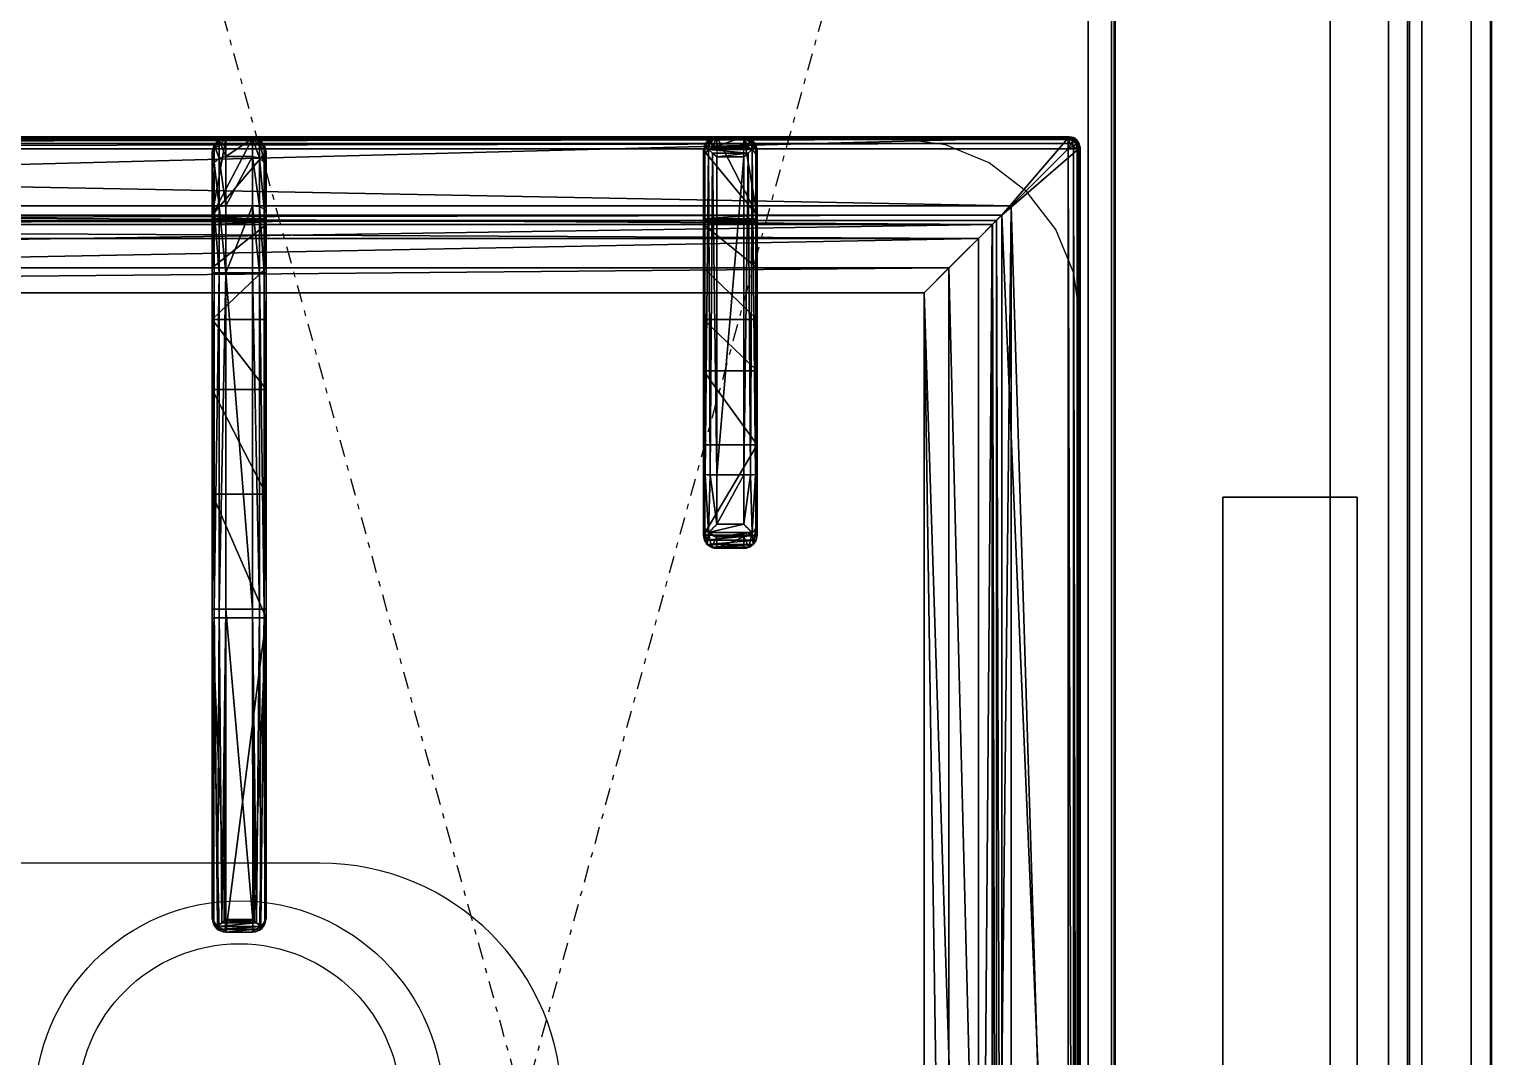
# Model space of a CAD drawing. Header units: millimetres. Extents: x 45 to 25350, y 77 to 5059.
# Drawn here: x 22195.82 to 22223, y 3880 to 3899.1 of the extents above; entities that cross this region are included whole.
import ezdxf

# ---------------------------------------------------------------- set-up
doc = ezdxf.new("R2010")
doc.units = ezdxf.units.MM
doc.header["$LTSCALE"] = 5
doc.linetypes.add('TRATTO-PUNTO', pattern=[1, 0.5, -0.25, 0, -0.25])
for name, color, linetype in [('200-EquipBlack-3d', 250, 'Continuous'), ('200-EquipBorder-2d', 9, 'Continuous'), ('200-EquipInternal-2d', 252, 'Continuous'), ('200-EquipSteel-3d', 9, 'Continuous')]:
    doc.layers.add(name, color=color, linetype=linetype)
doc.layers.add('200-InsPoint-3D', color=3, linetype='Continuous', plot=False)

# ---------------------------------------------------------------- blocks, each defined once
blk = doc.blocks.new('ELECTROLUX-MC7-BODY1200X250')
at = {"layer": '200-EquipSteel-3d'}
for points in [[(0, -655, 650), (0, -102, 650), (1200, -102, 650), (1200, -655, 650)], [(0, -655, 650), (1200, -655, 650), (1200, -655, 900), (0, -655, 900)]]:
    blk.add_3dface(points, dxfattribs=at)
blk = doc.blocks.new('ELECTROLUX-MC-BURNER6')
at = {"layer": '200-EquipInternal-2d'}
for radius in [38, 30]:
    blk.add_circle((0, 0), radius, dxfattribs=at)
blk = doc.blocks.new('ELECTROLUX-MC-CRUSCOTTO1200')
at = {"layer": '200-EquipBorder-2d'}
blk.add_line((0, -75), (1200, -75), dxfattribs=at)
at = {"layer": '200-EquipSteel-3d'}
for points in [[(0, -55.83, 654.41), (0, 0, 660.54), (1200, 0, 660.54), (1200, -55.83, 654.41)], [(0, 0, 660.54), (0, 0, 900), (1200, 0, 900), (1200, 0, 660.54)], [(0, 0, 900), (0, -62, 900), (1200, -62, 900), (1200, 0, 900)], [(0, -4.32, 810.26), (0, -59.37, 692.2), (1200, -59.37, 692.2), (1200, -4.32, 810.26)], [(0, -71.19, 877.81), (0, -4.82, 813.08), (1200, -4.82, 813.08), (1200, -71.19, 877.81)], [(0, -59.7, 690.72), (0, -59.7, 657.89), (1200, -59.7, 657.89), (1200, -59.7, 690.72)], [(0, -74.75, 884.46), (0, -71.19, 877.81), (1200, -71.19, 877.81), (1200, -74.75, 884.46)]]:
    blk.add_3dface(points, dxfattribs=at)
for points, invisible_edges in [([(0, -4.12, 811.75), (0, -4.1, 810.99), (1200, -4.1, 810.99), (1200, -4.12, 811.75)], 10), ([(0, -4.1, 810.99), (0, -4.32, 810.26), (1200, -4.32, 810.26), (1200, -4.1, 810.99)], 8), ([(0, -4.36, 812.47), (0, -4.12, 811.75), (1200, -4.12, 811.75), (1200, -4.36, 812.47)], 10), ([(0, -4.82, 813.08), (0, -4.36, 812.47), (1200, -4.36, 812.47), (1200, -4.82, 813.08)], 2), ([(0, -57.28, 654.56), (0, -55.83, 654.41), (1200, -55.83, 654.41), (1200, -57.28, 654.56)], 8), ([(0, -58.54, 655.29), (0, -57.28, 654.56), (1200, -57.28, 654.56), (1200, -58.54, 655.29)], 10), ([(0, -59.4, 656.46), (0, -58.54, 655.29), (1200, -58.54, 655.29), (1200, -59.4, 656.46)], 10), ([(0, -59.37, 692.2), (0, -59.51, 691.85), (1200, -59.51, 691.85), (1200, -59.37, 692.2)], 2), ([(0, -59.7, 657.89), (0, -59.4, 656.46), (1200, -59.4, 656.46), (1200, -59.7, 657.89)], 2), ([(0, -59.51, 691.85), (0, -59.62, 691.48), (1200, -59.62, 691.48), (1200, -59.51, 691.85)], 10), ([(0, -59.62, 691.48), (0, -59.68, 691.11), (1200, -59.68, 691.11), (1200, -59.62, 691.48)], 10), ([(0, -59.68, 691.11), (0, -59.7, 690.72), (1200, -59.7, 690.72), (1200, -59.68, 691.11)], 8), ([(0, -62, 900), (0, -69.22, 897.81), (1200, -69.22, 897.81), (1200, -62, 900)], 2), ([(0, -69.22, 897.81), (0, -74.01, 891.97), (1200, -74.01, 891.97), (1200, -69.22, 897.81)], 10), ([(0, -74.01, 891.97), (0, -74.75, 884.46), (1200, -74.75, 884.46), (1200, -74.01, 891.97)], 8)]:
    blk.add_3dface(points, dxfattribs=dict(at, invisible_edges=invisible_edges))
blk = doc.blocks.new('ELECTROLUX-MC7-TOPFYERBRURNERS6')
at = {"layer": '200-EquipInternal-2d'}
for p, q in [((380, -651.5), (380, -85.5)), ((232.73, -494.16), (232.73, -500.34)), ((235.11, -492.25), (234.69, -492.25)), ((292.24, -492.25), (235.11, -492.25)), ((354.69, -492.25), (292.24, -492.25)), ((354.69, -492.25), (354.69, -494.75)), ((377.19, -492.25), (354.69, -492.25)), ((232.19, -494.75), (232.19, -499.75)), ((232.19, -494.75), (232.64, -494.75)), ((232.64, -494.75), (232.64, -499.75)), ((234.54, -494.75), (234.54, -499.75)), ((234.54, -494.75), (292.19, -494.75)), ((292.19, -494.75), (292.19, -499.75)), ((292.19, -494.75), (354.69, -494.75)), ((354.69, -494.75), (354.69, -499.75)), ((354.69, -494.75), (379.69, -494.75)), ((379.69, -494.75), (379.69, -499.75)), ((232.64, -499.75), (232.19, -499.75)), ((292.19, -499.75), (234.54, -499.75)), ((354.69, -499.75), (292.19, -499.75)), ((354.69, -499.75), (354.69, -502.25)), ((379.69, -499.75), (354.69, -499.75)), ((234.69, -502.25), (235.11, -502.25)), ((235.11, -502.25), (292.24, -502.25)), ((292.24, -502.25), (354.69, -502.25)), ((354.69, -502.25), (377.19, -502.25)), ((308.09, -583.5), (305.96, -583.5)), ((308.09, -583.5), (317.24, -583.5)), ((317.24, -583.5), (377.53, -583.5)), ((303.52, -591), (303.52, -586)), ((303.52, -586), (305.63, -586)), ((305.63, -586), (305.63, -591)), ((317.19, -586), (307.98, -586)), ((307.98, -591), (307.98, -586)), ((317.19, -586), (317.19, -591)), ((378, -586), (317.19, -586)), ((378, -586), (378, -591)), ((380, -586), (380, -591)), ((380, -586), (380, -591)), ((305.63, -591), (303.52, -591)), ((307.98, -591), (317.19, -591)), ((317.19, -591), (378, -591)), ((305.96, -593.5), (308.09, -593.5)), ((317.24, -593.5), (308.09, -593.5)), ((377.53, -593.5), (317.24, -593.5)), ((378, -653.5), (22, -653.5))]:
    blk.add_line(p, q, dxfattribs=at)
blk.add_lwpolyline([(48.98, -112.48), (351.02, -112.48), (351.02, -624.52), (48.98, -624.52)], close=True, dxfattribs=at)
blk.add_lwpolyline([(155, -383.5), (155, -512.25, 1), (245, -512.25), (245, -383.5)], format="xyb", dxfattribs=at)
for centre, start, end in [((377.19, -494.75), 0, 90), ((377.19, -499.75), 270, 0)]:
    blk.add_arc(centre, 2.5, start, end, dxfattribs=at)
for centre, major_axis, ratio, start_param, end_param in [((234.69, -494.75), (2.5, 0), 0.99863, 1.570796, 3.141593), ((236.11, -494.75), (3.47, 0), 0.720185, 2.903047, 3.141593), ((235.11, -494.75), (0, 2.5), 0.951091, 0, 0.914364), ((292.24, -494.75), (0, 2.5), 0.02182, 0, 1.570796), ((234.69, -499.75), (-2.5, 0), 0.99863, 0, 1.570796), ((236.11, -499.75), (-3.47, 0), 0.720185, 0, 0.238546), ((292.24, -499.75), (0, 2.5), 0.02182, 1.570796, 3.141593), ((235.11, -499.75), (0, 2.5), 0.951091, 2.227228, 3.141593), ((308.09, -586), (0, 2.5), 0.84544, 0, 0.894481), ((317.24, -586), (0, 2.5), 0.02182, 0, 1.570796), ((377.53, -586), (0, 2.5), 0.948965, -0.895145, 0), ((308.09, -586), (1.92, 1.92), 0.8391, 1.592613, 2.268928), ((308.09, -586), (-2.5, 2.5), 0.02182, 0.872665, 1.54898), ((308.09, -591), (-1.92, 1.92), 0.8391, 0.872665, 1.54898), ((308.09, -591), (2.5, 2.5), 0.02182, 1.592613, 2.268928), ((317.24, -591), (0, 2.5), 0.02182, 1.570796, 3.141593), ((308.09, -591), (0, 2.5), 0.84544, 2.247111, 3.141593), ((377.53, -591), (0, 2.5), 0.948965, 3.141593, 4.036737), ((378, -651.5), (-1.42, 1.42), 0.997265, 2.357564, 3.925621)]:
    blk.add_ellipse(centre, major_axis=major_axis, ratio=ratio, start_param=start_param, end_param=end_param, dxfattribs=at)
for points, knots in [([(232.73, -494.16), (232.76, -494.06), (232.8, -493.95), (232.94, -493.63), (233.07, -493.42), (233.22, -493.22)], [0.764042, 0.764042, 0.764042, 0.764042, 1.153889, 1.153889, 2.012527, 2.012527, 2.012527, 2.012527]), ([(233.22, -493.22), (233.31, -493.33), (233.41, -493.44), (233.59, -493.66), (233.68, -493.77), (233.87, -493.99), (233.97, -494.1), (234.15, -494.31), (234.25, -494.41), (234.37, -494.55), (234.41, -494.6), (234.46, -494.66), (234.48, -494.68), (234.5, -494.7), (234.51, -494.71), (234.53, -494.73), (234.53, -494.73), (234.53, -494.74), (234.54, -494.74), (234.54, -494.74), (234.54, -494.74), (234.54, -494.75), (234.54, -494.75), (234.54, -494.75), (234.54, -494.75), (234.54, -494.75), (234.54, -494.75), (234.54, -494.75)], [5.918781, 5.918781, 5.918781, 5.918781, 6.382244, 6.382244, 6.833826, 6.833826, 7.285407, 7.285407, 7.736989, 7.736989, 7.96278, 7.96278, 8.075675, 8.075675, 8.132123, 8.132123, 8.160346, 8.160346, 8.174458, 8.174458, 8.181514, 8.181514, 8.185042, 8.185042, 8.186806, 8.186806, 8.18857, 8.18857, 8.18857, 8.18857]), ([(234.54, -499.75), (234.54, -499.75), (234.54, -499.75), (234.54, -499.75), (234.54, -499.75), (234.54, -499.75), (234.54, -499.75), (234.54, -499.76), (234.54, -499.76), (234.54, -499.76), (234.53, -499.76), (234.53, -499.77), (234.53, -499.77), (234.51, -499.79), (234.5, -499.8), (234.48, -499.82), (234.46, -499.84), (234.41, -499.9), (234.37, -499.95), (234.25, -500.09), (234.15, -500.19), (233.97, -500.4), (233.87, -500.51), (233.68, -500.73), (233.59, -500.84), (233.41, -501.06), (233.31, -501.17), (233.22, -501.28)], [8.188054, 8.188054, 8.188054, 8.188054, 8.189818, 8.189818, 8.191582, 8.191582, 8.19511, 8.19511, 8.202166, 8.202166, 8.216278, 8.216278, 8.244501, 8.244501, 8.300949, 8.300949, 8.413844, 8.413844, 8.639635, 8.639635, 9.091217, 9.091217, 9.542798, 9.542798, 9.99438, 9.99438, 10.457843, 10.457843, 10.457843, 10.457843]), ([(233.22, -501.28), (233.07, -501.08), (232.94, -500.87), (232.8, -500.55), (232.76, -500.44), (232.73, -500.34)], [11.917214, 11.917214, 11.917214, 11.917214, 12.775852, 12.775852, 13.165698, 13.165698, 13.165698, 13.165698]), ([(305.96, -583.5), (305.81, -583.5), (305.65, -583.51), (305.34, -583.58), (305.18, -583.63), (304.88, -583.75), (304.74, -583.83), (304.47, -584.02), (304.35, -584.12), (304.13, -584.34), (304.03, -584.47), (303.85, -584.74), (303.77, -584.89), (303.65, -585.2), (303.6, -585.36), (303.54, -585.68), (303.52, -585.84), (303.52, -586)], [3.776921, 3.776921, 3.776921, 3.776921, 4.248957, 4.248957, 4.720993, 4.720993, 5.193029, 5.193029, 5.665065, 5.665065, 6.135831, 6.135831, 6.606596, 6.606596, 7.077361, 7.077361, 7.548126, 7.548126, 7.548126, 7.548126]), ([(379.38, -584.44), (379.21, -584.64), (379.01, -584.87), (378.67, -585.25), (378.53, -585.41), (378.26, -585.71), (378.13, -585.86), (378, -586)], [11.858599, 11.858599, 11.858599, 11.858599, 12.773425, 12.773425, 13.35037, 13.35037, 13.927314, 13.927314, 13.927314, 13.927314]), ([(380, -586), (379.99, -585.86), (379.97, -585.71), (379.91, -585.41), (379.86, -585.25), (379.69, -584.87), (379.55, -584.64), (379.38, -584.44)], [0, 0, 0, 0, 0.576945, 0.576945, 1.153889, 1.153889, 2.068716, 2.068716, 2.068716, 2.068716]), ([(303.52, -591), (303.52, -591.16), (303.54, -591.32), (303.6, -591.64), (303.65, -591.8), (303.77, -592.11), (303.85, -592.26), (304.03, -592.53), (304.13, -592.66), (304.35, -592.88), (304.47, -592.98), (304.74, -593.17), (304.88, -593.25), (305.18, -593.37), (305.34, -593.42), (305.65, -593.48), (305.81, -593.5), (305.96, -593.5)], [15.096253, 15.096253, 15.096253, 15.096253, 15.567018, 15.567018, 16.037783, 16.037783, 16.508548, 16.508548, 16.979314, 16.979314, 17.45135, 17.45135, 17.923386, 17.923386, 18.395422, 18.395422, 18.867458, 18.867458, 18.867458, 18.867458]), ([(378, -591), (378.13, -591.14), (378.26, -591.29), (378.53, -591.59), (378.67, -591.75), (379.01, -592.13), (379.21, -592.36), (379.38, -592.56)], [0, 0, 0, 0, 0.576945, 0.576945, 1.153889, 1.153889, 2.068716, 2.068716, 2.068716, 2.068716]), ([(379.38, -592.56), (379.55, -592.36), (379.69, -592.13), (379.86, -591.75), (379.91, -591.59), (379.97, -591.29), (379.99, -591.14), (380, -591)], [11.858599, 11.858599, 11.858599, 11.858599, 12.773425, 12.773425, 13.35037, 13.35037, 13.927314, 13.927314, 13.927314, 13.927314])]:
    blk.add_open_spline(points, degree=3, knots=knots, dxfattribs=at)
at = {"layer": '200-EquipSteel-3d'}
for points, invisible_edges in [([(400, -655, 900), (379.66, -619.74, 900), (379.66, -117.26, 900), (400, -80.5, 900)], 13), ([(378.51, -628.47, 900), (379.66, -619.74, 900), (400, -655, 900)], 10), ([(421.49, -628.47, 900), (420.34, -619.74, 900), (400, -655, 900)], 10), ([(375.14, -636.62, 900), (378.51, -628.47, 900), (400, -655, 900)], 10), ([(424.86, -636.62, 900), (421.49, -628.47, 900), (400, -655, 900)], 10), ([(369.77, -643.61, 900), (375.14, -636.62, 900), (400, -655, 900)], 10), ([(430.23, -643.61, 900), (424.86, -636.62, 900), (400, -655, 900)], 10), ([(362.78, -648.98, 900), (369.77, -643.61, 900), (400, -655, 900)], 10), ([(437.22, -648.98, 900), (430.23, -643.61, 900), (400, -655, 900)], 10), ([(354.63, -652.35, 900), (362.78, -648.98, 900), (400, -655, 900)], 10), ([(445.37, -652.35, 900), (437.22, -648.98, 900), (400, -655, 900)], 10), ([(0, -655, 900), (54.11, -653.5, 900), (345.89, -653.5, 900), (400, -655, 900)], 5), ([(345.89, -653.5, 900), (354.63, -652.35, 900), (400, -655, 900)], 10), ([(454.11, -653.5, 900), (445.37, -652.35, 900), (400, -655, 900)], 10)]:
    blk.add_3dface(points, dxfattribs=dict(at, invisible_edges=invisible_edges))
at = {"layer": '200-EquipBlack-3d'}
mesh = blk.add_polyface(dxfattribs=at)
corners = [(379.78, -85.71, 904.1), (380, -85.5, 900), (379.52, -84.72, 904.14), (379.73, -84.5, 900), (378, -83.5, 900), (378.78, -83.98, 904.14), (379, -83.77, 900), (377.79, -83.72, 904.1), (379.48, -85.71, 905.06), (379.29, -84.85, 905), (378.65, -85.21, 905.73), (378.76, -85.71, 905.75), (378.65, -84.21, 905), (377.79, -84.02, 905.06), (378.29, -84.85, 905.73), (377.79, -84.74, 905.75), (377.79, -85.71, 906), (22.21, -85.71, 906), (22.21, -84.74, 905.75), (22.21, -84.02, 905.06), (22.21, -83.72, 904.1), (22, -83.5, 900), (365.45, -638.95, 900), (22, -653.5, 900), (34.55, -638.95, 900), (365.45, -98.05, 900), (380, -651.5, 900), (34.55, -98.05, 900), (20, -85.5, 900), (21, -83.77, 900), (379.73, -652.5, 900), (379, -653.23, 900), (378, -653.5, 900), (20, -651.5, 900), (20.27, -652.5, 900), (21, -653.23, 900), (20.27, -84.5, 900), (21.22, -83.98, 904.14), (20.48, -84.72, 904.14), (20.22, -85.71, 904.1), (21.35, -84.21, 905), (21.71, -84.85, 905.73), (20.71, -84.85, 905), (20.52, -85.71, 905.06), (21.35, -85.21, 905.73), (21.24, -85.71, 905.75), (22.21, -651.29, 906), (21.24, -651.29, 905.75), (20.52, -651.29, 905.06), (20.22, -651.29, 904.1), (20.48, -652.28, 904.14), (21.22, -653.02, 904.14), (22.21, -653.28, 904.1), (20.71, -652.15, 905), (21.35, -651.79, 905.73), (21.35, -652.79, 905), (22.21, -652.98, 905.06), (21.71, -652.15, 905.73), (22.21, -652.26, 905.75), (35.55, -637.95, 899.73), (35.55, -99.05, 899.73), (36.28, -99.78, 899), (36.28, -637.22, 899), (38.88, -634.62, 902.5), (38.88, -102.38, 902.5), (36.31, -637.19, 905.06), (36.31, -99.81, 905.06), (32.81, -96.31, 906), (32.81, -640.69, 906), (48.98, -624.52, 885), (48.98, -112.48, 885), (44.36, -107.86, 885), (44.36, -629.14, 885), (377.79, -653.28, 904.1), (377.79, -652.98, 905.06), (377.79, -651.29, 906), (377.79, -652.26, 905.75), (363.72, -637.22, 899), (364.45, -637.95, 899.73), (364.45, -99.05, 899.73), (363.72, -99.78, 899), (367.19, -640.69, 906), (367.19, -96.31, 906), (378.78, -653.02, 904.14), (379.52, -652.28, 904.14), (379.78, -651.29, 904.1), (378.65, -652.79, 905), (378.29, -652.15, 905.73), (379.29, -652.15, 905), (379.48, -651.29, 905.06), (378.65, -651.79, 905.73), (378.76, -651.29, 905.75), (361.12, -634.62, 902.5), (351.02, -624.52, 885), (363.69, -637.19, 905.06), (355.64, -629.14, 885), (355.64, -107.86, 885), (351.02, -112.48, 885), (361.12, -102.38, 902.5), (363.69, -99.81, 905.06)]
mesh.append_faces([[corners[k] for k in face] for face in [(16, 10, 14), (17, 41, 44), (46, 54, 57), (75, 87, 90)]])
mesh.append_faces([[corners[k] for k in face] for face in [(4, 5, 6), (8, 10, 11), (16, 11, 10), (15, 16, 14), (7, 19, 13), (13, 18, 15), (28, 38, 36), (19, 41, 18), (17, 18, 41), (45, 17, 44), (39, 48, 43), (43, 47, 45), (23, 51, 35), (48, 54, 47), (46, 47, 54), (58, 46, 57), (52, 74, 56), (76, 56, 74), (26, 84, 30), (74, 87, 76), (85, 88, 84), (88, 87, 86), (75, 76, 87), (91, 75, 90), (85, 8, 89), (11, 89, 8)]], dxfattribs={"vtx0": -1})
mesh.append_faces([[corners[k] for k in face] for face in [(16, 15, 17), (22, 23, 24), (25, 26, 22), (27, 21, 25), (21, 28, 29), (6, 1, 4), (4, 25, 21), (24, 28, 27), (35, 33, 23), (26, 25, 1), (23, 22, 32), (17, 45, 46), (75, 81, 46), (81, 16, 82), (46, 67, 17), (17, 82, 16), (93, 72, 69), (72, 93, 95), (70, 71, 97), (97, 95, 93)]], dxfattribs={"vtx0": -1, "vtx1": -1})
mesh.append_faces([[corners[k] for k in face] for face in [(21, 27, 28), (4, 1, 25), (26, 32, 22), (24, 23, 33)]], dxfattribs={"vtx0": -1, "vtx1": -1, "vtx2": -1})
mesh.append_faces([[corners[k] for k in face] for face in [(17, 15, 18), (24, 33, 28), (46, 45, 47), (75, 58, 76), (16, 91, 11)]], dxfattribs={"vtx0": -1, "vtx2": -1})
mesh.append_faces([[corners[k] for k in face] for face in [(0, 1, 2), (5, 2, 6), (8, 0, 9), (5, 12, 2), (5, 7, 12), (12, 13, 14), (12, 14, 9), (2, 9, 0), (10, 9, 14), (19, 18, 13), (4, 21, 7), (30, 31, 26), (34, 33, 35), (20, 21, 37), (38, 37, 36), (19, 20, 40), (38, 42, 37), (38, 39, 42), (42, 43, 44), (42, 44, 40), (37, 40, 20), (41, 40, 44), (48, 47, 43), (28, 33, 39), (49, 33, 50), (51, 50, 35), (48, 49, 53), (51, 55, 50), (51, 52, 55), (55, 56, 57), (55, 57, 53), (50, 53, 49), (54, 53, 57), (24, 27, 59), (61, 62, 60), (63, 64, 65), (67, 68, 66), (69, 70, 63), (61, 71, 62), (73, 74, 52), (58, 56, 76), (32, 73, 23), (62, 77, 59), (22, 24, 78), (27, 25, 60), (80, 61, 79), (73, 32, 83), (84, 83, 30), (74, 73, 86), (88, 89, 90), (88, 86, 84), (83, 84, 86), (92, 93, 63), (68, 81, 65), (92, 63, 94), (72, 95, 62), (95, 96, 77), (98, 97, 92), (81, 82, 94), (98, 92, 99), (77, 80, 78), (25, 22, 79), (0, 8, 85), (91, 89, 11), (80, 96, 61), (70, 97, 64), (64, 98, 66), (82, 67, 99), (1, 0, 26)]], dxfattribs={"vtx1": -1})
mesh.append_faces([[corners[k] for k in face] for face in [(31, 32, 26), (75, 46, 58), (75, 16, 81), (81, 68, 46), (68, 67, 46), (67, 82, 17), (70, 69, 71), (72, 71, 69), (71, 96, 97), (96, 95, 97), (16, 75, 91)]], dxfattribs={"vtx1": -1, "vtx2": -1})
mesh.append_faces([[corners[k] for k in face] for face in [(1, 3, 2), (4, 7, 5), (2, 3, 6), (8, 9, 10), (7, 13, 12), (12, 9, 2), (13, 15, 14), (7, 20, 19), (21, 20, 7), (6, 3, 1), (28, 36, 29), (21, 29, 37), (28, 39, 38), (37, 29, 36), (19, 40, 41), (39, 43, 42), (42, 40, 37), (43, 45, 44), (39, 49, 48), (33, 49, 39), (33, 34, 50), (23, 52, 51), (50, 34, 35), (48, 53, 54), (52, 56, 55), (55, 53, 50), (56, 58, 57), (27, 60, 59), (62, 59, 60), (64, 66, 65), (68, 65, 66), (70, 64, 63), (71, 72, 62), (73, 52, 23), (77, 78, 59), (24, 59, 78), (25, 79, 60), (61, 60, 79), (32, 31, 83), (26, 85, 84), (83, 31, 30), (74, 86, 87), (73, 83, 86), (85, 89, 88), (88, 90, 87), (89, 91, 90), (93, 69, 63), (81, 94, 65), (63, 65, 94), (95, 77, 62), (96, 80, 77), (97, 93, 92), (82, 99, 94), (92, 94, 99), (80, 79, 78), (22, 78, 79), (96, 71, 61), (97, 98, 64), (98, 99, 66), (67, 66, 99), (0, 85, 26)]], dxfattribs={"vtx2": -1})
mesh = blk.add_polyface(dxfattribs=at)
corners = [(234.06, -492.51, 931.06), (233.44, -492.58, 922), (233.22, -493.22, 931.91), (235.11, -492.25, 930.01), (234.69, -492.25, 922), (232.52, -493.5, 922), (232.73, -494.16, 931.11), (232.64, -494.75, 930.59), (232.64, -494.6, 930.62), (232.19, -494.75, 922), (232.66, -494.45, 930.72), (290.6, -492.25, 922), (290.6, -502.25, 922), (234.69, -502.25, 922), (232.52, -501, 922), (233.44, -501.92, 922), (232.19, -499.75, 922), (292.24, -492.25, 932.5), (313.55, -492.25, 917.44), (354.69, -492.25, 932.5), (365.94, -492.25, 929.49), (374.17, -492.25, 921.25), (377.19, -492.25, 900), (365.45, -492.25, 900), (377.19, -492.25, 910), (333.01, -492.25, 904.45), (364.77, -492.25, 899.88), (364.17, -492.25, 899.53), (355.64, -492.25, 885), (346.02, -492.25, 885), (363.72, -492.25, 899), (292.21, -492.58, 933.75), (233.92, -494.04, 932.35), (292.19, -493.5, 934.67), (292.19, -494.75, 935), (234.26, -494.43, 932.45), (234.42, -494.6, 932.47), (234.48, -494.68, 932.48), (234.52, -494.72, 932.48), (234.54, -494.75, 932.48), (354.69, -492.58, 933.75), (366.56, -492.58, 930.57), (354.69, -494.75, 935), (367.02, -493.5, 931.36), (354.69, -493.5, 934.67), (367.19, -494.75, 931.65), (376.05, -493.5, 922.33), (375.25, -492.58, 921.87), (379.69, -494.75, 910), (379.35, -493.5, 910), (376.34, -494.75, 922.5), (378.44, -492.58, 910), (379.69, -494.75, 900), (379.35, -493.5, 900), (378.44, -492.58, 900), (233.22, -501.28, 931.91), (232.73, -500.34, 931.11), (233.92, -500.46, 932.35), (234.26, -500.07, 932.45), (234.42, -499.9, 932.47), (234.48, -499.82, 932.48), (234.54, -499.76, 932.48), (232.64, -499.75, 930.59), (232.64, -499.9, 930.62), (232.66, -500.05, 930.72), (234.06, -501.99, 931.06), (235.11, -502.25, 930.01), (292.24, -502.25, 932.5), (333.01, -502.25, 904.45), (377.19, -502.25, 910), (313.55, -502.25, 917.44), (346.02, -502.25, 885), (363.72, -502.25, 899), (355.64, -502.25, 885), (364.17, -502.25, 899.53), (364.77, -502.25, 899.88), (365.45, -502.25, 900), (377.19, -502.25, 900), (374.17, -502.25, 921.25), (365.94, -502.25, 929.49), (354.69, -502.25, 932.5), (378.44, -501.92, 910), (375.25, -501.92, 921.87), (379.69, -499.75, 910), (376.05, -501, 922.33), (379.35, -501, 910), (376.34, -499.75, 922.5), (367.02, -501, 931.36), (366.56, -501.92, 930.57), (354.69, -499.75, 935), (354.69, -501, 934.67), (367.19, -499.75, 931.65), (354.69, -501.92, 933.75), (378.44, -501.92, 900), (379.69, -499.75, 900), (379.35, -501, 900), (292.21, -501.92, 933.75), (292.19, -501, 934.67), (292.19, -499.75, 935)]
mesh.append_faces([[corners[k] for k in face] for face in [(0, 1, 2), (1, 5, 2), (2, 5, 6), (32, 33, 2), (2, 31, 0), (56, 14, 55), (65, 55, 15), (15, 55, 14), (65, 96, 55), (55, 97, 57)]])
mesh.append_faces([[corners[k] for k in face] for face in [(9, 6, 5), (33, 31, 2), (20, 40, 41), (42, 43, 44), (43, 47, 41), (50, 49, 46), (51, 46, 49), (48, 53, 49), (22, 51, 54), (54, 49, 53), (6, 55, 2), (13, 65, 15), (78, 81, 82), (83, 84, 85), (84, 88, 82), (91, 90, 87), (92, 87, 90), (94, 85, 95), (95, 81, 93), (83, 50, 86), (42, 91, 45), (45, 86, 50), (96, 97, 55), (89, 97, 90), (90, 96, 92), (29, 68, 25), (12, 18, 70), (70, 25, 68)]], dxfattribs={"vtx0": -1})
mesh.append_faces([[corners[k] for k in face] for face in [(5, 11, 9), (13, 14, 12), (11, 17, 18), (24, 18, 21), (30, 25, 27), (19, 40, 20), (56, 10, 64), (7, 9, 62), (66, 12, 67), (68, 69, 70), (71, 72, 68), (70, 67, 12), (69, 81, 78), (22, 52, 23), (95, 77, 94), (80, 92, 67), (97, 96, 90), (34, 98, 42)]], dxfattribs={"vtx0": -1, "vtx1": -1})
mesh.append_faces([[corners[k] for k in face] for face in [(24, 23, 25), (36, 37, 34), (37, 38, 34), (38, 39, 34), (60, 37, 59), (37, 60, 38), (38, 61, 39), (61, 38, 60), (37, 36, 59), (62, 64, 10), (69, 68, 76), (23, 94, 77), (61, 60, 98), (60, 59, 98), (39, 61, 34), (61, 98, 34)]], dxfattribs={"vtx0": -1, "vtx1": -1, "vtx2": -1})
mesh.append_faces([[corners[k] for k in face] for face in [(24, 25, 18), (17, 0, 31), (24, 47, 51), (17, 31, 40), (80, 88, 92), (69, 93, 81), (67, 96, 65), (98, 57, 97), (67, 92, 96)]], dxfattribs={"vtx0": -1, "vtx2": -1})
mesh.append_faces([[corners[k] for k in face] for face in [(0, 3, 1), (10, 6, 9), (1, 4, 5), (4, 3, 11), (22, 23, 24), (28, 29, 30), (3, 0, 17), (35, 36, 34), (20, 41, 21), (43, 45, 46), (43, 41, 44), (48, 49, 50), (50, 46, 45), (47, 21, 41), (40, 44, 41), (40, 31, 44), (52, 53, 48), (51, 49, 54), (55, 57, 2), (58, 35, 57), (58, 59, 35), (32, 2, 57), (6, 10, 56), (8, 7, 10), (63, 64, 62), (14, 56, 16), (64, 63, 16), (13, 12, 66), (77, 69, 76), (78, 82, 79), (84, 86, 87), (84, 82, 85), (89, 90, 91), (91, 87, 86), (88, 79, 82), (81, 85, 82), (77, 93, 69), (85, 81, 95), (48, 50, 83), (91, 86, 45), (52, 48, 94), (54, 53, 22), (76, 23, 77), (66, 67, 65), (58, 57, 98), (71, 68, 29), (18, 25, 70), (71, 29, 73), (73, 28, 72), (23, 76, 26), (72, 30, 74), (27, 26, 74)]], dxfattribs={"vtx1": -1})
mesh.append_faces([[corners[k] for k in face] for face in [(7, 8, 9), (4, 11, 5), (11, 12, 9), (14, 16, 12), (16, 9, 12), (3, 17, 11), (17, 19, 18), (19, 20, 18), (20, 21, 18), (23, 26, 25), (26, 27, 25), (29, 25, 30), (33, 32, 34), (34, 42, 33), (33, 44, 31), (19, 17, 40), (22, 24, 51), (36, 35, 59), (7, 62, 10), (9, 16, 62), (63, 62, 16), (72, 74, 68), (74, 75, 68), (75, 76, 68), (69, 78, 70), (78, 79, 70), (79, 80, 70), (80, 67, 70), (53, 52, 22), (52, 94, 23), (89, 98, 97)]], dxfattribs={"vtx1": -1, "vtx2": -1})
mesh.append_faces([[corners[k] for k in face] for face in [(3, 4, 1), (8, 10, 9), (13, 15, 14), (32, 35, 34), (42, 45, 43), (43, 46, 47), (24, 21, 47), (51, 47, 46), (42, 44, 33), (6, 56, 55), (35, 32, 57), (13, 66, 65), (56, 64, 16), (71, 73, 72), (83, 86, 84), (84, 87, 88), (80, 79, 88), (92, 88, 87), (94, 83, 85), (42, 89, 91), (48, 83, 94), (95, 93, 77), (59, 58, 98), (98, 89, 42), (12, 11, 18), (29, 28, 73), (28, 30, 72), (76, 75, 26), (30, 27, 74), (26, 75, 74)]], dxfattribs={"vtx2": -1})
mesh = blk.add_polyface(dxfattribs=at)
corners = [(307.98, -591, 934.6), (306.44, -584.43, 933.98), (306.44, -592.56, 933.98), (307.98, -586, 934.6), (305.63, -586, 932.53), (305.63, -591, 932.53), (303.71, -591.96, 920.55), (303.52, -591, 920.59), (304.24, -592.77, 920.43), (307.18, -593.25, 933.14), (305.96, -593.5, 920), (308.09, -593.5, 932.1), (305.03, -593.31, 920.24), (303.52, -586, 920.59), (303.71, -585.04, 920.55), (307.18, -583.75, 933.14), (304.24, -584.23, 920.43), (305.03, -583.69, 920.24), (305.96, -583.5, 920), (308.09, -583.5, 932.1), (317.24, -593.5, 932.5), (322.73, -593.5, 912.68), (375.79, -593.5, 932.5), (346.02, -593.5, 885), (363.72, -593.5, 899), (336.51, -593.5, 900.63), (355.64, -593.5, 885), (364.17, -593.5, 899.53), (364.77, -593.5, 899.88), (377.5, -593.5, 900), (365.45, -593.5, 900), (322.73, -583.5, 912.68), (346.02, -583.5, 885), (336.51, -583.5, 900.63), (317.24, -583.5, 932.5), (377.5, -583.5, 900), (365.45, -583.5, 900), (375.79, -583.5, 932.5), (364.77, -583.5, 899.88), (364.17, -583.5, 899.53), (355.64, -583.5, 885), (363.72, -583.5, 899), (378.27, -586, 933.1), (380, -586, 900), (378.1, -585.2, 933.81), (378.75, -583.83, 900), (377.64, -584.44, 934.45), (379.66, -584.75, 900), (376.82, -583.75, 933.58), (380, -591, 900), (378.27, -591, 933.1), (379.66, -592.25, 900), (378.75, -593.16, 900), (317.19, -584.75, 934.67), (317.19, -586, 935), (317.21, -583.83, 933.75), (376.98, -585.2, 934.87), (376.27, -586, 935), (317.19, -591, 935), (376.27, -591, 935), (377.64, -592.56, 934.45), (376.98, -591.8, 934.87), (378.1, -591.8, 933.81), (376.82, -593.25, 933.58), (317.21, -593.16, 933.75), (317.19, -592.25, 934.67)]
mesh.append_faces([[corners[k] for k in face] for face in [(5, 6, 2), (5, 7, 6), (6, 8, 2), (13, 4, 14), (16, 14, 1), (1, 14, 4), (42, 43, 44), (45, 46, 47), (46, 45, 48), (46, 44, 47), (44, 43, 47), (1, 55, 15), (48, 55, 46), (46, 53, 56), (57, 56, 54), (50, 62, 49), (49, 62, 51), (63, 52, 60), (52, 51, 60), (60, 51, 62), (61, 65, 60), (59, 58, 61), (60, 64, 63), (9, 64, 2)]])
mesh.append_faces([[corners[k] for k in face] for face in [(0, 1, 2), (15, 16, 1), (16, 15, 17), (19, 17, 15), (32, 25, 33), (35, 48, 45), (35, 30, 36), (3, 53, 1), (53, 55, 1), (55, 53, 46), (58, 65, 61), (65, 64, 60), (64, 65, 2), (65, 0, 2)]], dxfattribs={"vtx0": -1})
mesh.append_faces([[corners[k] for k in face] for face in [(20, 21, 22), (23, 24, 25), (25, 22, 21), (30, 22, 28), (12, 17, 10), (17, 12, 16), (6, 14, 8), (8, 16, 12), (18, 34, 31), (37, 31, 34), (51, 29, 49), (49, 30, 43)]], dxfattribs={"vtx0": -1, "vtx1": -1})
mesh.append_faces([[corners[k] for k in face] for face in [(25, 28, 22), (37, 38, 33), (35, 43, 30)]], dxfattribs={"vtx0": -1, "vtx1": -1, "vtx2": -1})
mesh.append_faces([[corners[k] for k in face] for face in [(37, 33, 31), (33, 39, 41), (34, 15, 55), (34, 55, 48), (58, 54, 3), (54, 58, 59), (20, 63, 64), (20, 64, 9)]], dxfattribs={"vtx0": -1, "vtx2": -1})
mesh.append_faces([[corners[k] for k in face] for face in [(1, 4, 2), (2, 8, 9), (10, 11, 12), (12, 9, 8), (4, 13, 5), (18, 17, 19), (11, 10, 20), (29, 22, 30), (7, 13, 6), (10, 18, 21), (25, 21, 33), (19, 34, 18), (35, 36, 37), (40, 32, 41), (37, 48, 35), (43, 42, 49), (45, 47, 35), (19, 15, 34), (37, 34, 48), (0, 58, 3), (57, 54, 59), (42, 44, 50), (46, 60, 44), (60, 46, 61), (59, 61, 57), (62, 50, 44), (22, 29, 63), (22, 63, 20), (11, 20, 9), (26, 23, 40), (24, 26, 41), (36, 30, 38), (24, 41, 27), (39, 38, 27)]], dxfattribs={"vtx1": -1})
mesh.append_faces([[corners[k] for k in face] for face in [(10, 21, 20), (24, 27, 25), (27, 28, 25), (13, 14, 6), (14, 16, 8), (36, 38, 37), (38, 39, 33), (32, 33, 41), (47, 43, 35), (29, 30, 49), (3, 54, 53), (58, 0, 65)]], dxfattribs={"vtx1": -1, "vtx2": -1})
mesh.append_faces([[corners[k] for k in face] for face in [(0, 3, 1), (4, 5, 2), (11, 9, 12), (13, 7, 5), (23, 26, 24), (17, 18, 10), (18, 31, 21), (32, 23, 25), (21, 31, 33), (42, 50, 49), (51, 52, 29), (54, 56, 53), (46, 56, 61), (60, 62, 44), (61, 56, 57), (29, 52, 63), (23, 32, 40), (26, 40, 41), (30, 28, 38), (41, 39, 27), (38, 28, 27)]], dxfattribs={"vtx2": -1})
blk = doc.blocks.new('E7GCGL6C00')
for name, p in [('ELECTROLUX-MC7-BODY1200X250', (0, 0)), ('ELECTROLUX-MC7-TOPFYERBRURNERS6', (0, 0)), ('ELECTROLUX-MC-BURNER6', (200, -497.25)), ('ELECTROLUX-MC-CRUSCOTTO1200', (0, -655))]:
    blk.add_blockref(name, p)
blk = doc.blocks.new('E7BAPP00RH')
at = {"layer": '200-EquipInternal-2d'}
blk.add_lwpolyline([(0, -102), (1600, -102), (1600, -655), (0, -655)], close=True, dxfattribs=at)
at = {"layer": '200-EquipSteel-3d'}
for points in [[(0, -102, 650), (1600, -102, 650), (1600, -655, 650), (0, -655, 650)], [(21, -655, 245), (1579, -655, 245), (1579, -102, 245), (21, -102, 245)], [(21, -655, 200), (1579, -655, 200), (1579, -102, 200), (21, -102, 200)], [(1579, -655, 605), (21, -655, 605), (21, -102, 605), (1579, -102, 605)], [(21, -655, 200), (1579, -655, 200), (1579, -655, 245), (21, -655, 245)], [(21, -655, 605), (1579, -655, 605), (1579, -655, 650), (21, -655, 650)], [(5, -660, 430), (5, -660, 650), (426, -660, 650), (426, -660, 430)], [(5, -660, 430), (5, -660, 650), (426, -660, 650), (426, -660, 430)], [(5, -660, 650), (5, -700, 650), (426, -700, 650), (426, -660, 650)], [(5, -700, 430), (5, -660, 430), (426, -660, 430), (426, -700, 430)], [(5, -660, 205), (5, -660, 425), (426, -660, 425), (426, -660, 205)], [(5, -660, 205), (5, -660, 425), (426, -660, 425), (426, -660, 205)], [(5, -660, 425), (5, -700, 425), (426, -700, 425), (426, -660, 425)], [(5, -700, 205), (5, -660, 205), (426, -660, 205), (426, -700, 205)], [(118, -680, 599.64), (313, -680, 599.64), (313, -700, 565), (118, -700, 565)], [(118, -680, 599.64), (118, -700, 635), (313, -700, 635), (313, -680, 599.64)], [(118, -680, 374.64), (313, -680, 374.64), (313, -700, 340), (118, -700, 340)], [(118, -680, 374.64), (118, -700, 410), (313, -700, 410), (313, -680, 374.64)], [(313, -700, 635), (313, -700, 565), (313, -680, 599.64)], [(313, -700, 410), (313, -700, 340), (313, -680, 374.64)], [(118, -700, 635), (118, -705, 635), (313, -705, 635), (313, -700, 635)], [(313, -700, 605), (313, -705, 605), (118, -705, 605), (118, -700, 605)], [(118, -700, 410), (118, -705, 410), (313, -705, 410), (313, -700, 410)], [(313, -700, 380), (313, -705, 380), (118, -705, 380), (118, -700, 380)], [(313, -705, 635), (313, -700, 635), (313, -700, 605), (313, -705, 605)], [(313, -705, 410), (313, -700, 410), (313, -700, 380), (313, -705, 380)], [(118, -705, 635), (118, -705, 605), (313, -705, 605), (313, -705, 635)], [(118, -705, 410), (118, -705, 380), (313, -705, 380), (313, -705, 410)]]:
    blk.add_3dface(points, dxfattribs=at)
at = {"layer": '200-EquipSteel-3d', "invisible_edges": 5}
for points in [[(118, -700, 565), (5, -700, 430), (426, -700, 430), (313, -700, 565)], [(5, -700, 650), (118, -700, 635), (313, -700, 635), (426, -700, 650)], [(118, -700, 340), (5, -700, 205), (426, -700, 205), (313, -700, 340)], [(5, -700, 425), (118, -700, 410), (313, -700, 410), (426, -700, 425)], [(426, -700, 650), (313, -700, 635), (313, -700, 565), (426, -700, 430)], [(426, -700, 425), (313, -700, 410), (313, -700, 340), (426, -700, 205)]]:
    blk.add_3dface(points, dxfattribs=at)
blk = doc.blocks.new('EP1124T')
at = {"layer": '200-EquipInternal-2d', "linetype": 'TRATTO-PUNTO'}
for p, q in [((0, -1100), (2400, 0)), ((0, 0), (2400, -1100))]:
    blk.add_line(p, q, dxfattribs=at)
at = {"layer": '200-InsPoint-3D', "flags": 9}
blk.add_attdef('DISTANG', (0, 0), '', height=1, dxfattribs=at)

msp = doc.modelspace()

# ---------------------------------------------------------------- hatches: boundary and pattern name
at = {"ltscale": 0.5}
h = msp.add_hatch(dxfattribs=at)
h.set_pattern_fill('ANSI31', color=251, scale=30)
h.set_pattern_definition([(45, (24280.266, 18410.9967), (-2.6516504, 2.6516504), [])])
h.paths.add_polyline_path([(21763.422, 4094.474), (22023.384, 4098.963), (22023.021, 4119.96), (21730.1, 4114.902), (21721.79, 4595.08, -0.130845), (22999.271, 4233.912, -0.490921), (22999.351, 4233.948, -0.006684), (23000.203, 4268.186, 0.132238), (21691.262, 4625.367), (21711.964, 3429.136), (22159.106, 3170.979), (22174.106, 3196.96), (22030.234, 3280.024), (22097.77, 3397), (22270.975, 3297), (22270.985, 3297.017), (22281.975, 3316.053), (22090.583, 3426.553), (22020.057, 3425.335), (21775.094, 3421.105, -0.000011), (21771.021, 3655.54), (22030.982, 3660.029), (22030.618, 3681.026), (21770.657, 3676.536, -0.000019)])

# ---------------------------------------------------------------- block references
at = {"zscale": 0.1, "rotation": 90}
for name, p, xscale, yscale in [('EP1124T', (22149.998, 3679.097), 0.1666666666675383, 0.09999999999854481), ('E7BAPP00RH', (22149.998, 3859.097), 0.1, 0.1), ('E7GCGL6C00', (22149.998, 3859.097), 0.09999999999999432, 0.09999999999999432)]:
    msp.add_blockref(name, p, dxfattribs=dict(at, xscale=xscale, yscale=yscale))

doc.saveas('drawing.dxf')
